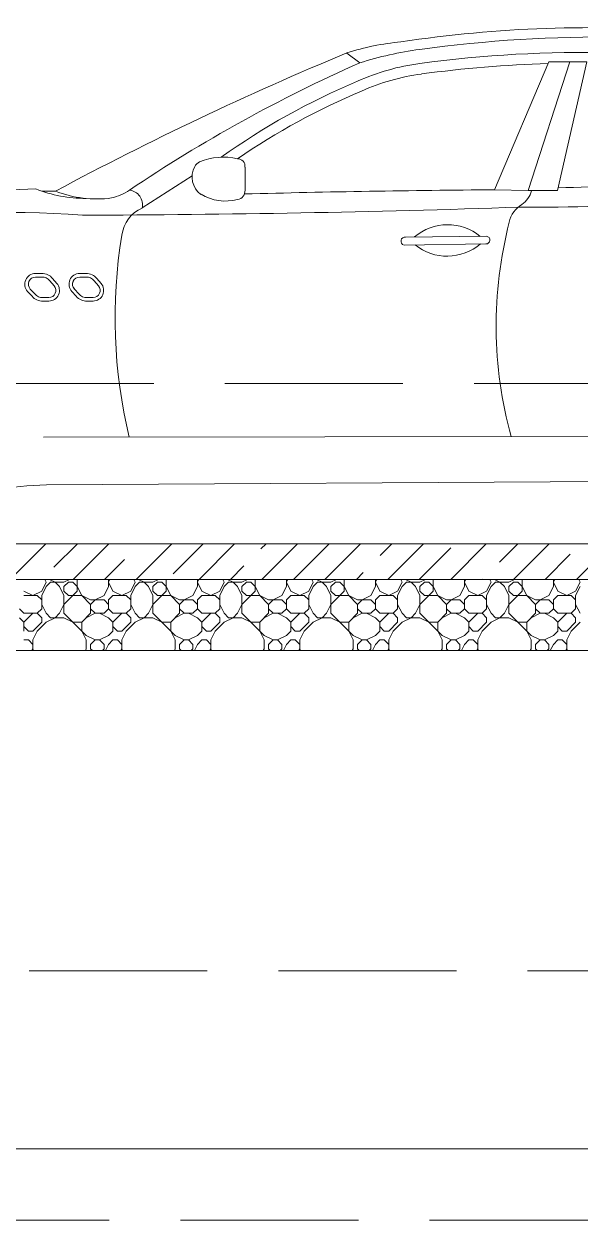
# Model space of a CAD drawing. Header units: millimetres. Extents: x 53645 to 137188, y 78097 to 135533.
# Drawn here: x 77582 to 79144, y 101230 to 104590 of the extents above; entities that cross this region are included whole.
import ezdxf

# ---------------------------------------------------------------- set-up
doc = ezdxf.new("R2010")
doc.units = ezdxf.units.MM
doc.linetypes.add('GOST2.303 4', pattern=[7, 5, -2, 0])
for name, color, linetype, lineweight in [('car', 7, 'Continuous', 0), ('hatch', 7, 'Continuous', 5), ('Wall2', 5, 'Continuous', 5)]:
    doc.layers.add(name, color=color, linetype=linetype, lineweight=lineweight)
doc.layers.add('wall', color=5, linetype='Continuous')

# ---------------------------------------------------------------- blocks, each defined once
blk = doc.blocks.new('maserati')
at = {"layer": 'car'}
for p, q in [((-1.4064, 1.3786), (-1.4429, 1.3511)), ((-2.0804, 1.354), (-1.998, 0.9919)), ((-2.0333, 1.354), (-2.0804, 1.354)), ((-1.9745, 1.354), (-2.0333, 1.354)), ((-2.0333, 1.354), (-1.9156, 0.9919)), ((-1.8215, 0.9943), (-1.9745, 1.354)), ((-1.1205, 1.0582), (-1.1205, 0.9934)), ((-0.9718, 1.0333), (-0.8315, 0.9432)), ((-1.998, 0.9919), (-1.9156, 0.9919)), ((-1.9156, 0.9919), (-1.8215, 0.9943)), ((-0.5884, 0.9906), (-0.5493, 0.9906)), ((-1.7987, 0.8637), (-1.5718, 0.8616)), ((-1.7973, 0.8424), (-1.5672, 0.8389)), ((-0.674, 0.7491), (-0.656, 0.7491)), ((-0.7085, 0.7248), (-0.6964, 0.7387)), ((-0.6413, 0.7156), (-0.6539, 0.7018)), ((-0.6768, 0.6915), (-0.6937, 0.6917)), ((-2.6799, 0.3022), (-0.5544, 0.2991)), ((-2.4584, 0.1767), (-0.5628, 0.1656))]:
    blk.add_line(p, q, dxfattribs=at)
for points in [[(-1.0535, 1.0858, 0.05606), (-1.4362, 1.2992, 0.072033), (-1.6121, 1.3493, 0.072033)], [(-1.0996, 1.0815, 0.051569), (-1.4482, 1.2717, 0.072185), (-1.6161, 1.3196)]]:
    blk.add_lwpolyline(points, format="xyb", dxfattribs=at)
for points in [[(-0.656, 0.7591), (-0.6738, 0.7591, 0.246403), (-0.7041, 0.745), (-0.716, 0.7314, 0.640216), (-0.6938, 0.6817), (-0.677, 0.6815, 0.229126), (-0.6463, 0.6952), (-0.6339, 0.7089, 0.651144)], [(-0.656, 0.7491), (-0.674, 0.7491, 0.251751), (-0.6964, 0.7387), (-0.7085, 0.7248, 0.640216), (-0.6937, 0.6917), (-0.6768, 0.6915, 0.231532), (-0.6539, 0.7018), (-0.6413, 0.7156, 0.651144)], [(-0.5318, 0.7591), (-0.5495, 0.7591, 0.246403), (-0.5799, 0.745), (-0.5918, 0.7314, 0.640216), (-0.5695, 0.6817), (-0.5528, 0.6815, 0.229126), (-0.5221, 0.6952), (-0.5096, 0.7089, 0.651144)], [(-0.5318, 0.7491), (-0.5498, 0.7491, 0.251751), (-0.5722, 0.7387), (-0.5843, 0.7248, 0.640216), (-0.5694, 0.6917), (-0.5526, 0.6915, 0.231532), (-0.5296, 0.7018), (-0.517, 0.7156, 0.651144)]]:
    blk.add_lwpolyline(points, format="xyb", close=True, dxfattribs=at)
for centre, radius, start, end in [((-2.0884, -2.0876), 3.5374, 81.3852, 94.6631), ((-2.1233, -2.3375), 3.7611, 82.1774, 99.426), ((-2.0698, -2.0458), 3.4259, 82.3218, 100.4277), ((-1.7586, 0.3305), 1.0683, 72.8062, 82.0776), ((-1.6206, 0.7198), 0.6928, 71.9916, 84.8642), ((-4.9147, -7.0724), 9.1504, 61.78371, 67.45496), ((-2.0698, -2.0458), 3.3959, 82.3218, 88.3528), ((-3.14, -2.4809), 4.1909, 55.9913, 66.1111), ((-1.0996, 1.0604), 0.021, 89.964, 186.0243), ((-1.0602, 0.9104), 0.1756, 67.4242, 102.9538), ((-1.8721, 7.5311), 6.5324, 262.80913, 268.87968), ((-1.0313, 1.0302), 0.0596, 305.2844, 29.3212), ((-1.0048, 1.0466), 0.0285, 26.7337, 65.0744), ((-1.9223, 6.7337), 5.7884, 261.59056, 270.31661), ((-1.8565, 1.0117), 0.0721, 195.9753, 234.3449), ((-2.0622, -34.519), 35.5141, 88.47793, 89.61174), ((-1.0955, 0.9916), 0.0251, 175.9482, 260.3326), ((-1.0661, 1.099), 0.1363, 255.7273, 300.5203), ((-0.7914, 0.9524), 0.0411, 96.3067, 192.9221), ((-0.7126, 1.1163), 0.1486, 235.8852, 257.1268), ((-0.7038, 1.2826), 0.314, 262.3377, 291.57), ((-0.6736, 1.3568), 0.3867, 270, 291.3821), ((-0.6887, -3.1315), 4.1311, 68.1665, 87.8349), ((-1.9368, 0.8882), 0.0754, 11.5834, 59.5035), ((-0.5649, 39.9677), 39.0448, 268.0546, 269.85518), ((-0.8707, 0.8543), 0.0971, 7.5936, 66.1895), ((-0.4582, -1.8866), 2.8171, 68.0711, 94.1802), ((-2.9986, 0.6121), 1.1724, 344.6092, 14.3806), ((-1.6901, 0.7514), 0.1447, 49.7371, 129.2059), ((-1.798, 0.853), 0.0107, 93.8756, 273.6337), ((-1.6884, 0.9526), 0.1447, 229.7371, 308.5255), ((-1.5702, 0.8501), 0.0116, 284.76, 97.8771), ((-2.1819, 0.6344), 1.4265, 346.417, 9.3891), ((-0.6755, 0.7231), 0.0261, 86.7589, 143.2814), ((-0.656, 0.7291), 0.02, 317.7202, 90), ((-0.6934, 0.7117), 0.02, 138.826, 269.3381), ((-0.6759, 0.7201), 0.0286, 268.0776, 320.2221), ((-0.5951, -0.8659), 1.032, 80.0883, 88.2032)]:
    blk.add_arc(centre, radius, start, end, dxfattribs=at)

msp = doc.modelspace()

# ---------------------------------------------------------------- linework, layer by layer
at = {"layer": 'hatch', "color": 251, "ltscale": 100}
for points in [[(77543.7, 103029.9), (77643.7, 103129.9)], [(77666.1, 103064), (77732.1, 103129.9)], [(77720.4, 103029.9), (77820.4, 103129.9)], [(77897.2, 103029.9), (77997.2, 103129.9)], [(78001.1, 103045.4), (78085.6, 103129.9)], [(78074, 103029.9), (78174, 103129.9)], [(78247.7, 103115.2), (78262.4, 103129.9)], [(78250.8, 103029.9), (78350.8, 103129.9)], [(78339.2, 103029.9), (78439.2, 103129.9)], [(78427.5, 103029.9), (78527.5, 103129.9)], [(78582.7, 103096.7), (78615.9, 103129.9)], [(78604.3, 103029.9), (78704.3, 103129.9)], [(78781.1, 103029.9), (78881.1, 103129.9)], [(78917.7, 103078.1), (78969.5, 103129.9)], [(78957.9, 103029.9), (79057.9, 103129.9)], [(79134.7, 103029.9), (79234.7, 103129.9)], [(78692.7, 103029.9), (78781.5, 103118.8)], [(79046.3, 103029.9), (79116.5, 103100.2)], [(77808.8, 103029.9), (77865, 103086.1)], [(78162.4, 103029.9), (78199.9, 103067.5)], [(81446.9, 103029.9), (75496.9, 103029.9)], [(77644.5, 103022.1), (77640.6, 103029.9)], [(77669.5, 103022.1), (77653.8, 103029.9)], [(77694.5, 103022.1), (77710.1, 103029.9)], [(77732, 102997.1), (77732, 103029.9)], [(77819.5, 103009.6), (77819.5, 103029.9)], [(77819.5, 103022.1), (77823.4, 103029.9)], [(77894.5, 103022.1), (77890.6, 103029.9)], [(77919.5, 103022.1), (77903.8, 103029.9)], [(77944.5, 103022.1), (77960.1, 103029.9)], [(77982, 102997.1), (77982, 103029.9)], [(78069.5, 103009.6), (78069.5, 103029.9)], [(78069.5, 103022.1), (78073.4, 103029.9)], [(78144.5, 103022.1), (78140.6, 103029.9)], [(78169.5, 103022.1), (78153.8, 103029.9)], [(78194.5, 103022.1), (78210.1, 103029.9)], [(78232, 102997.1), (78232, 103029.9)], [(78319.5, 103009.6), (78319.5, 103029.9)], [(78319.5, 103022.1), (78323.4, 103029.9)], [(78394.5, 103022.1), (78390.6, 103029.9)], [(78419.5, 103022.1), (78403.8, 103029.9)], [(78444.5, 103022.1), (78460.1, 103029.9)], [(78482, 102997.1), (78482, 103029.9)], [(78515.9, 103029.9), (78534.9, 103049)], [(78569.5, 103009.6), (78569.5, 103029.9)], [(78569.5, 103022.1), (78573.4, 103029.9)], [(78644.5, 103022.1), (78640.6, 103029.9)], [(78669.5, 103022.1), (78653.8, 103029.9)], [(78694.5, 103022.1), (78710.1, 103029.9)], [(78732, 102997.1), (78732, 103029.9)], [(78819.5, 103009.6), (78819.5, 103029.9)], [(78819.5, 103022.1), (78823.4, 103029.9)], [(78869.5, 103029.9), (78869.9, 103030.4)], [(78894.5, 103022.1), (78890.6, 103029.9)], [(78919.5, 103022.1), (78903.8, 103029.9)], [(78944.5, 103022.1), (78960.1, 103029.9)], [(78982, 102997.1), (78982, 103029.9)], [(79069.5, 103009.6), (79069.5, 103029.9)], [(79069.5, 103022.1), (79073.4, 103029.9)], [(79144.5, 103022.1), (79140.6, 103029.9)], [(77607, 102984.6), (77582, 102997.1)], [(77607, 102984.6), (77632, 102997.1)], [(77632, 102997.1), (77644.5, 103022.1)], [(77632, 102984.6), (77644.5, 103009.6)], [(77644.5, 103009.6), (77657, 103022.1)], [(77657, 103022.1), (77694.5, 103022.1)], [(77682, 103009.6), (77669.5, 103022.1)], [(77694.5, 102984.6), (77682, 103009.6)], [(77694.5, 103009.6), (77707, 103022.1)], [(77694.5, 102997.1), (77694.5, 103009.6)], [(77694.5, 102959.6), (77732, 102997.1)], [(77707, 102984.6), (77694.5, 102997.1)], [(77707, 103022.1), (77719.5, 103022.1)], [(77732, 103009.6), (77719.5, 103022.1)], [(77744.5, 102984.6), (77732, 103009.6)], [(77807, 102984.6), (77819.5, 103009.6)], [(77832, 102997.1), (77819.5, 103022.1)], [(77857, 102984.6), (77832, 102997.1)], [(77857, 102984.6), (77882, 102997.1)], [(77882, 102997.1), (77894.5, 103022.1)], [(77882, 102984.6), (77894.5, 103009.6)], [(77894.5, 103009.6), (77907, 103022.1)], [(77907, 103022.1), (77944.5, 103022.1)], [(77932, 103009.6), (77919.5, 103022.1)], [(77944.5, 102984.6), (77932, 103009.6)], [(77944.5, 103009.6), (77957, 103022.1)], [(77944.5, 102997.1), (77944.5, 103009.6)], [(77944.5, 102959.6), (77982, 102997.1)], [(77957, 102984.6), (77944.5, 102997.1)], [(77957, 103022.1), (77969.5, 103022.1)], [(77982, 103009.6), (77969.5, 103022.1)], [(77994.5, 102984.6), (77982, 103009.6)], [(78057, 102984.6), (78069.5, 103009.6)], [(78082, 102997.1), (78069.5, 103022.1)], [(78107, 102984.6), (78082, 102997.1)], [(78107, 102984.6), (78132, 102997.1)], [(78132, 102997.1), (78144.5, 103022.1)], [(78132, 102984.6), (78144.5, 103009.6)], [(78144.5, 103009.6), (78157, 103022.1)], [(78157, 103022.1), (78194.5, 103022.1)], [(78182, 103009.6), (78169.5, 103022.1)], [(78194.5, 102984.6), (78182, 103009.6)], [(78194.5, 103009.6), (78207, 103022.1)], [(78194.5, 102997.1), (78194.5, 103009.6)], [(78194.5, 102959.6), (78232, 102997.1)], [(78207, 102984.6), (78194.5, 102997.1)], [(78207, 103022.1), (78219.5, 103022.1)], [(78232, 103009.6), (78219.5, 103022.1)], [(78244.5, 102984.6), (78232, 103009.6)], [(78307, 102984.6), (78319.5, 103009.6)], [(78332, 102997.1), (78319.5, 103022.1)], [(78357, 102984.6), (78332, 102997.1)], [(78357, 102984.6), (78382, 102997.1)], [(78382, 102997.1), (78394.5, 103022.1)], [(78382, 102984.6), (78394.5, 103009.6)], [(78394.5, 103009.6), (78407, 103022.1)], [(78407, 103022.1), (78444.5, 103022.1)], [(78432, 103009.6), (78419.5, 103022.1)], [(78444.5, 102984.6), (78432, 103009.6)], [(78444.5, 103009.6), (78457, 103022.1)], [(78444.5, 102997.1), (78444.5, 103009.6)], [(78444.5, 102959.6), (78482, 102997.1)], [(78457, 102984.6), (78444.5, 102997.1)], [(78457, 103022.1), (78469.5, 103022.1)], [(78482, 103009.6), (78469.5, 103022.1)], [(78494.5, 102984.6), (78482, 103009.6)], [(78557, 102984.6), (78569.5, 103009.6)], [(78582, 102997.1), (78569.5, 103022.1)], [(78607, 102984.6), (78582, 102997.1)], [(78607, 102984.6), (78632, 102997.1)], [(78632, 102997.1), (78644.5, 103022.1)], [(78632, 102984.6), (78644.5, 103009.6)], [(78644.5, 103009.6), (78657, 103022.1)], [(78657, 103022.1), (78694.5, 103022.1)], [(78682, 103009.6), (78669.5, 103022.1)], [(78694.5, 102984.6), (78682, 103009.6)], [(78694.5, 103009.6), (78707, 103022.1)], [(78694.5, 102997.1), (78694.5, 103009.6)], [(78694.5, 102959.6), (78732, 102997.1)], [(78707, 102984.6), (78694.5, 102997.1)], [(78707, 103022.1), (78719.5, 103022.1)], [(78732, 103009.6), (78719.5, 103022.1)], [(78744.5, 102984.6), (78732, 103009.6)], [(78807, 102984.6), (78819.5, 103009.6)], [(78832, 102997.1), (78819.5, 103022.1)], [(78857, 102984.6), (78832, 102997.1)], [(78857, 102984.6), (78882, 102997.1)], [(78882, 102997.1), (78894.5, 103022.1)], [(78882, 102984.6), (78894.5, 103009.6)], [(78894.5, 103009.6), (78907, 103022.1)], [(78907, 103022.1), (78944.5, 103022.1)], [(78932, 103009.6), (78919.5, 103022.1)], [(78944.5, 102984.6), (78932, 103009.6)], [(78944.5, 103009.6), (78957, 103022.1)], [(78944.5, 102997.1), (78944.5, 103009.6)], [(78944.5, 102959.6), (78982, 102997.1)], [(78957, 102984.6), (78944.5, 102997.1)], [(78957, 103022.1), (78969.5, 103022.1)], [(78982, 103009.6), (78969.5, 103022.1)], [(78994.5, 102984.6), (78982, 103009.6)], [(79057, 102984.6), (79069.5, 103009.6)], [(79082, 102997.1), (79069.5, 103022.1)], [(79107, 102984.6), (79082, 102997.1)], [(79107, 102984.6), (79132, 102997.1)], [(79132, 102997.1), (79144.5, 103022.1)], [(79132, 102984.6), (79144.5, 103009.6)], [(77582, 102984.6), (77619.5, 102984.6)], [(77632, 102972.1), (77619.5, 102984.6)], [(77632, 102947.1), (77632, 102984.6)], [(77644.5, 102934.6), (77632, 102959.6)], [(77682, 102934.6), (77694.5, 102959.6)], [(77694.5, 102934.6), (77694.5, 102984.6)], [(77707, 102984.6), (77744.5, 102984.6)], [(77769.5, 102959.6), (77744.5, 102984.6)], [(77769.5, 102972.1), (77744.5, 102984.6)], [(77769.5, 102972.1), (77807, 102972.1)], [(77769.5, 102959.6), (77782, 102972.1)], [(77769.5, 102934.6), (77769.5, 102959.6)], [(77782, 102972.1), (77807, 102984.6)], [(77819.5, 102959.6), (77807, 102972.1)], [(77819.5, 102972.1), (77832, 102984.6)], [(77819.5, 102947.1), (77819.5, 102972.1)], [(77832, 102984.6), (77869.5, 102984.6)], [(77882, 102972.1), (77869.5, 102984.6)], [(77882, 102947.1), (77882, 102984.6)], [(77894.5, 102934.6), (77882, 102959.6)], [(77932, 102934.6), (77944.5, 102959.6)], [(77944.5, 102934.6), (77944.5, 102984.6)], [(77957, 102984.6), (77994.5, 102984.6)], [(78019.5, 102959.6), (77994.5, 102984.6)], [(78019.5, 102972.1), (77994.5, 102984.6)], [(78019.5, 102972.1), (78057, 102972.1)], [(78019.5, 102959.6), (78032, 102972.1)], [(78019.5, 102934.6), (78019.5, 102959.6)], [(78032, 102972.1), (78057, 102984.6)], [(78069.5, 102959.6), (78057, 102972.1)], [(78069.5, 102972.1), (78082, 102984.6)], [(78069.5, 102947.1), (78069.5, 102972.1)], [(78082, 102984.6), (78119.5, 102984.6)], [(78132, 102972.1), (78119.5, 102984.6)], [(78132, 102947.1), (78132, 102984.6)], [(78144.5, 102934.6), (78132, 102959.6)], [(78182, 102934.6), (78194.5, 102959.6)], [(78194.5, 102934.6), (78194.5, 102984.6)], [(78207, 102984.6), (78244.5, 102984.6)], [(78269.5, 102959.6), (78244.5, 102984.6)], [(78269.5, 102972.1), (78244.5, 102984.6)], [(78269.5, 102972.1), (78307, 102972.1)], [(78269.5, 102959.6), (78282, 102972.1)], [(78269.5, 102934.6), (78269.5, 102959.6)], [(78282, 102972.1), (78307, 102984.6)], [(78319.5, 102959.6), (78307, 102972.1)], [(78319.5, 102972.1), (78332, 102984.6)], [(78319.5, 102947.1), (78319.5, 102972.1)], [(78332, 102984.6), (78369.5, 102984.6)], [(78382, 102972.1), (78369.5, 102984.6)], [(78382, 102947.1), (78382, 102984.6)], [(78394.5, 102934.6), (78382, 102959.6)], [(78432, 102934.6), (78444.5, 102959.6)], [(78444.5, 102934.6), (78444.5, 102984.6)], [(78457, 102984.6), (78494.5, 102984.6)], [(78519.5, 102959.6), (78494.5, 102984.6)], [(78519.5, 102972.1), (78494.5, 102984.6)], [(78519.5, 102972.1), (78557, 102972.1)], [(78519.5, 102959.6), (78532, 102972.1)], [(78519.5, 102934.6), (78519.5, 102959.6)], [(78532, 102972.1), (78557, 102984.6)], [(78569.5, 102959.6), (78557, 102972.1)], [(78569.5, 102972.1), (78582, 102984.6)], [(78569.5, 102947.1), (78569.5, 102972.1)], [(78582, 102984.6), (78619.5, 102984.6)], [(78632, 102972.1), (78619.5, 102984.6)], [(78632, 102947.1), (78632, 102984.6)], [(78644.5, 102934.6), (78632, 102959.6)], [(78682, 102934.6), (78694.5, 102959.6)], [(78694.5, 102934.6), (78694.5, 102984.6)], [(78707, 102984.6), (78744.5, 102984.6)], [(78769.5, 102959.6), (78744.5, 102984.6)], [(78769.5, 102972.1), (78744.5, 102984.6)], [(78769.5, 102972.1), (78807, 102972.1)], [(78769.5, 102959.6), (78782, 102972.1)], [(78769.5, 102934.6), (78769.5, 102959.6)], [(78782, 102972.1), (78807, 102984.6)], [(78819.5, 102959.6), (78807, 102972.1)], [(78819.5, 102972.1), (78832, 102984.6)], [(78819.5, 102947.1), (78819.5, 102972.1)], [(78832, 102984.6), (78869.5, 102984.6)], [(78882, 102972.1), (78869.5, 102984.6)], [(78882, 102947.1), (78882, 102984.6)], [(78894.5, 102934.6), (78882, 102959.6)], [(78932, 102934.6), (78944.5, 102959.6)], [(78944.5, 102934.6), (78944.5, 102984.6)], [(78957, 102984.6), (78994.5, 102984.6)], [(79019.5, 102959.6), (78994.5, 102984.6)], [(79019.5, 102972.1), (78994.5, 102984.6)], [(79019.5, 102972.1), (79057, 102972.1)], [(79019.5, 102959.6), (79032, 102972.1)], [(79019.5, 102934.6), (79019.5, 102959.6)], [(79032, 102972.1), (79057, 102984.6)], [(79069.5, 102959.6), (79057, 102972.1)], [(79069.5, 102972.1), (79082, 102984.6)], [(79069.5, 102947.1), (79069.5, 102972.1)], [(79082, 102984.6), (79119.5, 102984.6)], [(79132, 102972.1), (79119.5, 102984.6)], [(79132, 102947.1), (79132, 102984.6)], [(79144.5, 102934.6), (79132, 102959.6)], [(77582, 102934.6), (77569.5, 102947.1)], [(77582, 102934.6), (77619.5, 102934.6)], [(77582, 102909.6), (77607, 102934.6)], [(77619.5, 102934.6), (77632, 102947.1)], [(77632, 102922.1), (77619.5, 102934.6)], [(77657, 102922.1), (77644.5, 102934.6)], [(77669.5, 102922.1), (77682, 102934.6)], [(77757, 102872.1), (77694.5, 102934.6)], [(77744.5, 102909.6), (77769.5, 102934.6)], [(77757, 102922.1), (77782, 102934.6)], [(77782, 102934.6), (77769.5, 102947.1)], [(77782, 102934.6), (77807, 102934.6)], [(77819.5, 102922.1), (77794.5, 102934.6)], [(77807, 102934.6), (77819.5, 102947.1)], [(77832, 102934.6), (77819.5, 102947.1)], [(77832, 102934.6), (77869.5, 102934.6)], [(77832, 102909.6), (77857, 102934.6)], [(77869.5, 102934.6), (77882, 102947.1)], [(77882, 102922.1), (77869.5, 102934.6)], [(77907, 102922.1), (77894.5, 102934.6)], [(77919.5, 102922.1), (77932, 102934.6)], [(78007, 102872.1), (77944.5, 102934.6)], [(77994.5, 102909.6), (78019.5, 102934.6)], [(78007, 102922.1), (78032, 102934.6)], [(78032, 102934.6), (78019.5, 102947.1)], [(78032, 102934.6), (78057, 102934.6)], [(78069.5, 102922.1), (78044.5, 102934.6)], [(78057, 102934.6), (78069.5, 102947.1)], [(78082, 102934.6), (78069.5, 102947.1)], [(78082, 102934.6), (78119.5, 102934.6)], [(78082, 102909.6), (78107, 102934.6)], [(78119.5, 102934.6), (78132, 102947.1)], [(78132, 102922.1), (78119.5, 102934.6)], [(78157, 102922.1), (78144.5, 102934.6)], [(78169.5, 102922.1), (78182, 102934.6)], [(78257, 102872.1), (78194.5, 102934.6)], [(78244.5, 102909.6), (78269.5, 102934.6)], [(78257, 102922.1), (78282, 102934.6)], [(78282, 102934.6), (78269.5, 102947.1)], [(78282, 102934.6), (78307, 102934.6)], [(78319.5, 102922.1), (78294.5, 102934.6)], [(78307, 102934.6), (78319.5, 102947.1)], [(78332, 102934.6), (78319.5, 102947.1)], [(78332, 102934.6), (78369.5, 102934.6)], [(78332, 102909.6), (78357, 102934.6)], [(78369.5, 102934.6), (78382, 102947.1)], [(78382, 102922.1), (78369.5, 102934.6)], [(78407, 102922.1), (78394.5, 102934.6)], [(78419.5, 102922.1), (78432, 102934.6)], [(78507, 102872.1), (78444.5, 102934.6)], [(78494.5, 102909.6), (78519.5, 102934.6)], [(78507, 102922.1), (78532, 102934.6)], [(78532, 102934.6), (78519.5, 102947.1)], [(78532, 102934.6), (78557, 102934.6)], [(78569.5, 102922.1), (78544.5, 102934.6)], [(78557, 102934.6), (78569.5, 102947.1)], [(78582, 102934.6), (78569.5, 102947.1)], [(78582, 102934.6), (78619.5, 102934.6)], [(78582, 102909.6), (78607, 102934.6)], [(78619.5, 102934.6), (78632, 102947.1)], [(78632, 102922.1), (78619.5, 102934.6)], [(78657, 102922.1), (78644.5, 102934.6)], [(78669.5, 102922.1), (78682, 102934.6)], [(78757, 102872.1), (78694.5, 102934.6)], [(78744.5, 102909.6), (78769.5, 102934.6)], [(78757, 102922.1), (78782, 102934.6)], [(78782, 102934.6), (78769.5, 102947.1)], [(78782, 102934.6), (78807, 102934.6)], [(78819.5, 102922.1), (78794.5, 102934.6)], [(78807, 102934.6), (78819.5, 102947.1)], [(78832, 102934.6), (78819.5, 102947.1)], [(78832, 102934.6), (78869.5, 102934.6)], [(78832, 102909.6), (78857, 102934.6)], [(78869.5, 102934.6), (78882, 102947.1)], [(78882, 102922.1), (78869.5, 102934.6)], [(78907, 102922.1), (78894.5, 102934.6)], [(78919.5, 102922.1), (78932, 102934.6)], [(79007, 102872.1), (78944.5, 102934.6)], [(78994.5, 102909.6), (79019.5, 102934.6)], [(79007, 102922.1), (79032, 102934.6)], [(79032, 102934.6), (79019.5, 102947.1)], [(79032, 102934.6), (79057, 102934.6)], [(79069.5, 102922.1), (79044.5, 102934.6)], [(79057, 102934.6), (79069.5, 102947.1)], [(79082, 102934.6), (79069.5, 102947.1)], [(79082, 102934.6), (79119.5, 102934.6)], [(79082, 102909.6), (79107, 102934.6)], [(79119.5, 102934.6), (79132, 102947.1)], [(79132, 102922.1), (79119.5, 102934.6)], [(77582, 102909.6), (77569.5, 102922.1)], [(77582, 102884.6), (77582, 102909.6)], [(77594.5, 102884.6), (77582, 102897.1)], [(77607, 102884.6), (77632, 102909.6)], [(77619.5, 102884.6), (77644.5, 102909.6)], [(77632, 102909.6), (77632, 102922.1)], [(77644.5, 102909.6), (77669.5, 102922.1)], [(77657, 102922.1), (77694.5, 102922.1)], [(77719.5, 102909.6), (77694.5, 102922.1)], [(77719.5, 102909.6), (77744.5, 102909.6)], [(77744.5, 102884.6), (77744.5, 102909.6)], [(77832, 102909.6), (77819.5, 102922.1)], [(77832, 102884.6), (77832, 102909.6)], [(77844.5, 102884.6), (77832, 102897.1)], [(77857, 102884.6), (77882, 102909.6)], [(77869.5, 102884.6), (77894.5, 102909.6)], [(77882, 102909.6), (77882, 102922.1)], [(77894.5, 102909.6), (77919.5, 102922.1)], [(77907, 102922.1), (77944.5, 102922.1)], [(77969.5, 102909.6), (77944.5, 102922.1)], [(77969.5, 102909.6), (77994.5, 102909.6)], [(77994.5, 102884.6), (77994.5, 102909.6)], [(78082, 102909.6), (78069.5, 102922.1)], [(78082, 102884.6), (78082, 102909.6)], [(78094.5, 102884.6), (78082, 102897.1)], [(78107, 102884.6), (78132, 102909.6)], [(78119.5, 102884.6), (78144.5, 102909.6)], [(78132, 102909.6), (78132, 102922.1)], [(78144.5, 102909.6), (78169.5, 102922.1)], [(78157, 102922.1), (78194.5, 102922.1)], [(78219.5, 102909.6), (78194.5, 102922.1)], [(78219.5, 102909.6), (78244.5, 102909.6)], [(78244.5, 102884.6), (78244.5, 102909.6)], [(78332, 102909.6), (78319.5, 102922.1)], [(78332, 102884.6), (78332, 102909.6)], [(78344.5, 102884.6), (78332, 102897.1)], [(78357, 102884.6), (78382, 102909.6)], [(78369.5, 102884.6), (78394.5, 102909.6)], [(78382, 102909.6), (78382, 102922.1)], [(78394.5, 102909.6), (78419.5, 102922.1)], [(78407, 102922.1), (78444.5, 102922.1)], [(78469.5, 102909.6), (78444.5, 102922.1)], [(78469.5, 102909.6), (78494.5, 102909.6)], [(78494.5, 102884.6), (78494.5, 102909.6)], [(78582, 102909.6), (78569.5, 102922.1)], [(78582, 102884.6), (78582, 102909.6)], [(78594.5, 102884.6), (78582, 102897.1)], [(78607, 102884.6), (78632, 102909.6)], [(78619.5, 102884.6), (78644.5, 102909.6)], [(78632, 102909.6), (78632, 102922.1)], [(78644.5, 102909.6), (78669.5, 102922.1)], [(78657, 102922.1), (78694.5, 102922.1)], [(78719.5, 102909.6), (78694.5, 102922.1)], [(78719.5, 102909.6), (78744.5, 102909.6)], [(78744.5, 102884.6), (78744.5, 102909.6)], [(78832, 102909.6), (78819.5, 102922.1)], [(78832, 102884.6), (78832, 102909.6)], [(78844.5, 102884.6), (78832, 102897.1)], [(78857, 102884.6), (78882, 102909.6)], [(78869.5, 102884.6), (78894.5, 102909.6)], [(78882, 102909.6), (78882, 102922.1)], [(78894.5, 102909.6), (78919.5, 102922.1)], [(78907, 102922.1), (78944.5, 102922.1)], [(78969.5, 102909.6), (78944.5, 102922.1)], [(78969.5, 102909.6), (78994.5, 102909.6)], [(78994.5, 102884.6), (78994.5, 102909.6)], [(79082, 102909.6), (79069.5, 102922.1)], [(79082, 102884.6), (79082, 102909.6)], [(79094.5, 102884.6), (79082, 102897.1)], [(79107, 102884.6), (79132, 102909.6)], [(79119.5, 102884.6), (79144.5, 102909.6)], [(79132, 102909.6), (79132, 102922.1)], [(77582, 102859.6), (77594.5, 102859.6)], [(77594.5, 102884.6), (77607, 102884.6)], [(77607, 102847.1), (77594.5, 102859.6)], [(77619.5, 102884.6), (77607, 102859.6)], [(77607, 102834.6), (77607, 102859.6)], [(77757, 102859.6), (77744.5, 102884.6)], [(77782, 102859.6), (77757, 102872.1)], [(77757, 102834.6), (77757, 102859.6)], [(77769.5, 102847.1), (77782, 102859.6)], [(77782, 102859.6), (77794.5, 102859.6)], [(77794.5, 102859.6), (77819.5, 102872.1)], [(77807, 102847.1), (77794.5, 102859.6)], [(77819.5, 102872.1), (77832, 102884.6)], [(77819.5, 102847.1), (77832, 102859.6)], [(77832, 102859.6), (77844.5, 102859.6)], [(77844.5, 102884.6), (77857, 102884.6)], [(77857, 102847.1), (77844.5, 102859.6)], [(77869.5, 102884.6), (77857, 102859.6)], [(77857, 102834.6), (77857, 102859.6)], [(78007, 102859.6), (77994.5, 102884.6)], [(78032, 102859.6), (78007, 102872.1)], [(78007, 102834.6), (78007, 102859.6)], [(78019.5, 102847.1), (78032, 102859.6)], [(78032, 102859.6), (78044.5, 102859.6)], [(78044.5, 102859.6), (78069.5, 102872.1)], [(78057, 102847.1), (78044.5, 102859.6)], [(78069.5, 102872.1), (78082, 102884.6)], [(78069.5, 102847.1), (78082, 102859.6)], [(78082, 102859.6), (78094.5, 102859.6)], [(78094.5, 102884.6), (78107, 102884.6)], [(78107, 102847.1), (78094.5, 102859.6)], [(78119.5, 102884.6), (78107, 102859.6)], [(78107, 102834.6), (78107, 102859.6)], [(78257, 102859.6), (78244.5, 102884.6)], [(78282, 102859.6), (78257, 102872.1)], [(78257, 102834.6), (78257, 102859.6)], [(78269.5, 102847.1), (78282, 102859.6)], [(78282, 102859.6), (78294.5, 102859.6)], [(78294.5, 102859.6), (78319.5, 102872.1)], [(78307, 102847.1), (78294.5, 102859.6)], [(78319.5, 102872.1), (78332, 102884.6)], [(78319.5, 102847.1), (78332, 102859.6)], [(78332, 102859.6), (78344.5, 102859.6)], [(78344.5, 102884.6), (78357, 102884.6)], [(78357, 102847.1), (78344.5, 102859.6)], [(78369.5, 102884.6), (78357, 102859.6)], [(78357, 102834.6), (78357, 102859.6)], [(78507, 102859.6), (78494.5, 102884.6)], [(78532, 102859.6), (78507, 102872.1)], [(78507, 102834.6), (78507, 102859.6)], [(78519.5, 102847.1), (78532, 102859.6)], [(78532, 102859.6), (78544.5, 102859.6)], [(78544.5, 102859.6), (78569.5, 102872.1)], [(78557, 102847.1), (78544.5, 102859.6)], [(78569.5, 102872.1), (78582, 102884.6)], [(78569.5, 102847.1), (78582, 102859.6)], [(78582, 102859.6), (78594.5, 102859.6)], [(78594.5, 102884.6), (78607, 102884.6)], [(78607, 102847.1), (78594.5, 102859.6)], [(78619.5, 102884.6), (78607, 102859.6)], [(78607, 102834.6), (78607, 102859.6)], [(78757, 102859.6), (78744.5, 102884.6)], [(78782, 102859.6), (78757, 102872.1)], [(78757, 102834.6), (78757, 102859.6)], [(78769.5, 102847.1), (78782, 102859.6)], [(78782, 102859.6), (78794.5, 102859.6)], [(78794.5, 102859.6), (78819.5, 102872.1)], [(78807, 102847.1), (78794.5, 102859.6)], [(78819.5, 102872.1), (78832, 102884.6)], [(78819.5, 102847.1), (78832, 102859.6)], [(78832, 102859.6), (78844.5, 102859.6)], [(78844.5, 102884.6), (78857, 102884.6)], [(78857, 102847.1), (78844.5, 102859.6)], [(78869.5, 102884.6), (78857, 102859.6)], [(78857, 102834.6), (78857, 102859.6)], [(79007, 102859.6), (78994.5, 102884.6)], [(79032, 102859.6), (79007, 102872.1)], [(79007, 102834.6), (79007, 102859.6)], [(79019.5, 102847.1), (79032, 102859.6)], [(79032, 102859.6), (79044.5, 102859.6)], [(79044.5, 102859.6), (79069.5, 102872.1)], [(79057, 102847.1), (79044.5, 102859.6)], [(79069.5, 102872.1), (79082, 102884.6)], [(79069.5, 102847.1), (79082, 102859.6)], [(79082, 102859.6), (79094.5, 102859.6)], [(79094.5, 102884.6), (79107, 102884.6)], [(79107, 102847.1), (79094.5, 102859.6)], [(79119.5, 102884.6), (79107, 102859.6)], [(79107, 102834.6), (79107, 102859.6)], [(77604.6, 102829.9), (77607, 102834.6)], [(77609.3, 102829.9), (77607, 102834.6)], [(77754.6, 102829.9), (77757, 102834.6)], [(77769.5, 102834.6), (77769.5, 102847.1)], [(77774.2, 102829.9), (77769.5, 102834.6)], [(77802.3, 102829.9), (77807, 102834.6)], [(77807, 102834.6), (77807, 102847.1)], [(77810.9, 102829.9), (77819.5, 102847.1)], [(77854.6, 102829.9), (77857, 102834.6)], [(77859.3, 102829.9), (77857, 102834.6)], [(78004.6, 102829.9), (78007, 102834.6)], [(78019.5, 102834.6), (78019.5, 102847.1)], [(78024.2, 102829.9), (78019.5, 102834.6)], [(78052.3, 102829.9), (78057, 102834.6)], [(78057, 102834.6), (78057, 102847.1)], [(78060.9, 102829.9), (78069.5, 102847.1)], [(78104.6, 102829.9), (78107, 102834.6)], [(78109.3, 102829.9), (78107, 102834.6)], [(78254.6, 102829.9), (78257, 102834.6)], [(78269.5, 102834.6), (78269.5, 102847.1)], [(78274.2, 102829.9), (78269.5, 102834.6)], [(78302.3, 102829.9), (78307, 102834.6)], [(78307, 102834.6), (78307, 102847.1)], [(78310.9, 102829.9), (78319.5, 102847.1)], [(78354.6, 102829.9), (78357, 102834.6)], [(78359.3, 102829.9), (78357, 102834.6)], [(78504.6, 102829.9), (78507, 102834.6)], [(78519.5, 102834.6), (78519.5, 102847.1)], [(78524.2, 102829.9), (78519.5, 102834.6)], [(78552.3, 102829.9), (78557, 102834.6)], [(78557, 102834.6), (78557, 102847.1)], [(78560.9, 102829.9), (78569.5, 102847.1)], [(78604.6, 102829.9), (78607, 102834.6)], [(78609.3, 102829.9), (78607, 102834.6)], [(78754.6, 102829.9), (78757, 102834.6)], [(78769.5, 102834.6), (78769.5, 102847.1)], [(78774.2, 102829.9), (78769.5, 102834.6)], [(78802.3, 102829.9), (78807, 102834.6)], [(78807, 102834.6), (78807, 102847.1)], [(78810.9, 102829.9), (78819.5, 102847.1)], [(78854.6, 102829.9), (78857, 102834.6)], [(78859.3, 102829.9), (78857, 102834.6)], [(79004.6, 102829.9), (79007, 102834.6)], [(79019.5, 102834.6), (79019.5, 102847.1)], [(79024.2, 102829.9), (79019.5, 102834.6)], [(79052.3, 102829.9), (79057, 102834.6)], [(79057, 102834.6), (79057, 102847.1)], [(79060.9, 102829.9), (79069.5, 102847.1)], [(79104.6, 102829.9), (79107, 102834.6)], [(79109.3, 102829.9), (79107, 102834.6)]]:
    msp.add_lwpolyline(points, dxfattribs=at)
at = {"layer": 'Wall2', "color": 4, "linetype": 'GOST2.303 4', "lineweight": 0, "ltscale": 100}
msp.add_lwpolyline([(81446.9, 103579.9), (75796.5, 103579.9)], dxfattribs=at)
at = {"layer": 'Wall2', "ltscale": 100}
for points in [[(81796.9, 103129.9), (75796.5, 103129.9)], [(75496.9, 103029.9), (81446.9, 103029.9)], [(75496.9, 102829.9), (81446.9, 102829.9)]]:
    msp.add_lwpolyline(points, dxfattribs=at)
at = {"layer": 'Wall2', "color": 4, "linetype": 'Continuous', "lineweight": 0, "ltscale": 100}
msp.add_lwpolyline([(75496.9, 102829.9), (81446.9, 102829.9)], dxfattribs=at)
at = {"layer": 'Wall2', "color": 4, "linetype": 'GOST2.303 4', "lineweight": 0, "ltscale": 100}
for points in [[(75496.9, 101929.9), (81446.9, 101929.9), (81446.9, 101429.9), (75496.9, 101429.9)], [(75621.9, 101429.9), (81321.9, 101429.9), (81321.9, 101229.9), (75621.9, 101229.9)]]:
    msp.add_lwpolyline(points, close=True, dxfattribs=at)

# ---------------------------------------------------------------- block references
at = {"layer": 'wall', "color": 0, "ltscale": 75, "xscale": -1000, "yscale": 1000, "zscale": 1000}
msp.add_blockref('maserati', (77082.6, 103129.9), dxfattribs=at)

doc.saveas('drawing.dxf')
